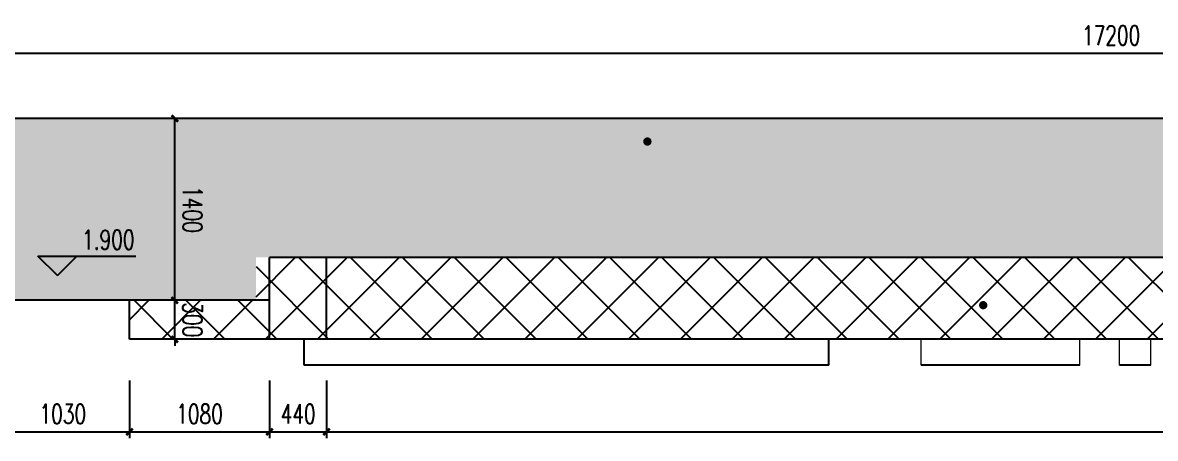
# Model space of a CAD drawing. Extents: x -2377130 to 293730, y -2 to 754590.
# Drawn here: x -2195918 to -2187183, y 522995 to 526195 of the extents above; entities that cross this region are included whole.
import ezdxf

# ---------------------------------------------------------------- set-up
doc = ezdxf.new("R2010")
doc.units = 0
doc.header["$LTSCALE"] = 1000
doc.header["$MEASUREMENT"] = 0
doc.layers.get('Defpoints').update_dxf_attribs({"color": 210})
doc.layers.add('99立面图例外参$0$99立面图例外参$0$A-WALL-HATCH', color=8, linetype='Continuous', lineweight=13)
doc.layers.add('A-WALL-HATCH', color=8, linetype='Continuous', lineweight=13)
for name, color, linetype in [('A-AXIS-DP', 126, 'Continuous'), ('A-AXIS-ELEV', 4, 'Continuous'), ('A-HATCH-2', 251, 'Continuous'), ('A-LIN-V', 9, 'Continuous'), ('DIM_SYMB', 3, 'Continuous'), ('PUB_TEXT', 7, 'Continuous')]:
    doc.layers.add(name, color=color, linetype=linetype)
doc.styles.add('_TCH_DIM', font='SIMPLEX', dxfattribs={"bigfont": 'GBCBIG'})
doc.styles.add('_TCH_DIM_T3', font='SIMPLEX', dxfattribs={"width": 0.705882, "bigfont": 'GBCBIG'})
doc.dimstyles.new('_TCH_ARCH&&50', dxfattribs={"dimtxt": 148.75, "dimasz": 50, "dimexe": 50, "dimexo": 50, "dimgap": 63.125, "dimtad": 1, "dimdec": 0, "dimzin": 0, "dimdsep": 46, "dimtxsty": '_TCH_DIM_T3', "dimblk": 'ARCHTICK', "dimcen": 0.09, "dimclrt": 7, "dimazin": 2, "dimtfac": 1, "dimtdec": 0, "dimtix": 1, "dimtmove": 2, "dimatfit": 3, "dimfxl": 0, "dimtolj": 1, "dimtzin": 0, "dimarcsym": 0})

# ---------------------------------------------------------------- blocks, each defined once
blk = doc.blocks.new('_ArchTick')
at = {"color": 0, "linetype": 'ByBlock', "const_width": 0.4}
blk.add_lwpolyline([(-0.5, -0.5), (0.5, 0.5)], dxfattribs=at)
blk = doc.blocks.new('*D2202')
at = {"layer": 'A-AXIS-DP', "color": 0, "lineweight": -2}
for p, q in [((-2194288.6, 524057.4), (-2194794.9, 524057.4)), ((-2194744.9, 524057.4), (-2194744.9, 524107.4)), ((-2194744.9, 523757.4), (-2194744.9, 524057.4)), ((-2194288.6, 523757.5), (-2194794.9, 523757.4)), ((-2194744.9, 523757.4), (-2194744.9, 523707.4))]:
    blk.add_line(p, q, dxfattribs=at)
at = {"layer": 'Defpoints', "color": 0}
for p in [(-2194744.9, 524057.4), (-2194238.6, 524057.5), (-2194238.6, 523757.5)]:
    blk.add_point(p, dxfattribs=at)
at = {"layer": 'A-AXIS-DP', "color": 0, "lineweight": -2, "xscale": 50, "yscale": 50, "zscale": 50}
for p, rotation in [((-2194744.9, 524057.4), 270.0032320534029), ((-2194744.9, 523757.4), 90.00323205340297)]:
    blk.add_blockref('_ArchTick', p, dxfattribs=dict(at, rotation=rotation))
at = {"layer": 'A-AXIS-DP', "color": 7, "insert": (-2194607.4, 523907.4), "char_height": 148.75, "attachment_point": 5, "rotation": 270.00323, "style": '_TCH_DIM_T3'}
blk.add_mtext('\\A1;300', dxfattribs=at)
blk = doc.blocks.new('*D2201')
at = {"layer": 'A-AXIS-DP', "color": 0, "lineweight": -2}
for p, q in [((-2194288.7, 525457.4), (-2194795, 525457.4)), ((-2194744.9, 524057.4), (-2194745, 525457.4)), ((-2194288.6, 524057.4), (-2194794.9, 524057.4))]:
    blk.add_line(p, q, dxfattribs=at)
at = {"layer": 'Defpoints', "color": 0}
for p in [(-2194745, 525457.4), (-2194238.7, 525457.5), (-2194238.6, 524057.5)]:
    blk.add_point(p, dxfattribs=at)
at = {"layer": 'A-AXIS-DP', "color": 0, "lineweight": -2, "xscale": 50, "yscale": 50, "zscale": 50}
for p, rotation in [((-2194745, 525457.4), 90.00323205342079), ((-2194744.9, 524057.4), 270.0032320534208)]:
    blk.add_blockref('_ArchTick', p, dxfattribs=dict(at, rotation=rotation))
at = {"layer": 'A-AXIS-DP', "color": 7, "insert": (-2194607.5, 524757.4), "char_height": 148.75, "attachment_point": 5, "rotation": 270.00323, "style": '_TCH_DIM_T3'}
blk.add_mtext('\\A1;1400', dxfattribs=at)
blk = doc.blocks.new('*D2198')
at = {"layer": 'A-AXIS-DP', "color": 0, "lineweight": -2}
for p, q in [((-2196123.6, 525507.5), (-2196123.6, 526010)), ((-2196123.6, 525960), (-2178923.7, 525960)), ((-2178923.7, 525507.5), (-2178923.7, 526010))]:
    blk.add_line(p, q, dxfattribs=at)
at = {"layer": 'Defpoints', "color": 0}
for p in [(-2178923.7, 525960), (-2196123.6, 525457.5), (-2178923.7, 525457.5)]:
    blk.add_point(p, dxfattribs=at)
at = {"layer": 'A-AXIS-DP', "color": 0, "lineweight": -2, "xscale": 50, "yscale": 50, "zscale": 50, "rotation": 180}
blk.add_blockref('_ArchTick', (-2196123.6, 525960), dxfattribs=at)
at = {"layer": 'A-AXIS-DP', "color": 0, "lineweight": -2, "xscale": 50, "yscale": 50, "zscale": 50}
blk.add_blockref('_ArchTick', (-2178923.7, 525960), dxfattribs=at)
at = {"layer": 'A-AXIS-DP', "color": 7, "insert": (-2187523.6, 526097.5), "char_height": 148.75, "attachment_point": 5, "style": '_TCH_DIM_T3'}
blk.add_mtext('\\A1;17200', dxfattribs=at)
blk = doc.blocks.new('*D2144')
at = {"layer": 'A-AXIS-DP', "color": 0, "lineweight": -2}
for p, q in [((-2196123.7, 523440), (-2196123.7, 522995)), ((-2195093.8, 523440), (-2195093.8, 522995)), ((-2196123.7, 523045), (-2195093.8, 523045))]:
    blk.add_line(p, q, dxfattribs=at)
at = {"layer": 'Defpoints', "color": 0}
for p in [(-2196123.7, 523490), (-2195093.8, 523490), (-2195093.8, 523045)]:
    blk.add_point(p, dxfattribs=at)
at = {"layer": 'A-AXIS-DP', "color": 0, "lineweight": -2, "xscale": 50, "yscale": 50, "zscale": 50, "rotation": 180}
blk.add_blockref('_ArchTick', (-2196123.7, 523045), dxfattribs=at)
at = {"layer": 'A-AXIS-DP', "color": 0, "lineweight": -2, "xscale": 50, "yscale": 50, "zscale": 50}
blk.add_blockref('_ArchTick', (-2195093.8, 523045), dxfattribs=at)
at = {"layer": 'A-AXIS-DP', "color": 7, "insert": (-2195608.7, 523182.5), "char_height": 148.75, "attachment_point": 5, "style": '_TCH_DIM_T3'}
blk.add_mtext('\\A1;1030', dxfattribs=at)
blk = doc.blocks.new('*D2143')
at = {"layer": 'A-AXIS-DP', "color": 0, "lineweight": -2}
for p, q in [((-2195093.8, 523440), (-2195093.8, 522995)), ((-2194013.8, 523440), (-2194013.8, 522995)), ((-2195093.8, 523045), (-2194013.8, 523045))]:
    blk.add_line(p, q, dxfattribs=at)
at = {"layer": 'Defpoints', "color": 0}
for p in [(-2195093.8, 523490), (-2194013.8, 523490), (-2194013.8, 523045)]:
    blk.add_point(p, dxfattribs=at)
at = {"layer": 'A-AXIS-DP', "color": 0, "lineweight": -2, "xscale": 50, "yscale": 50, "zscale": 50, "rotation": 180}
blk.add_blockref('_ArchTick', (-2195093.8, 523045), dxfattribs=at)
at = {"layer": 'A-AXIS-DP', "color": 0, "lineweight": -2, "xscale": 50, "yscale": 50, "zscale": 50}
blk.add_blockref('_ArchTick', (-2194013.8, 523045), dxfattribs=at)
at = {"layer": 'A-AXIS-DP', "color": 7, "insert": (-2194553.8, 523182.5), "char_height": 148.75, "attachment_point": 5, "style": '_TCH_DIM_T3'}
blk.add_mtext('\\A1;1080', dxfattribs=at)
blk = doc.blocks.new('*D2142')
at = {"layer": 'A-AXIS-DP', "color": 0, "lineweight": -2}
for p, q in [((-2194013.8, 523440), (-2194013.8, 522995)), ((-2193573.8, 523440), (-2193573.8, 522995)), ((-2194013.8, 523045), (-2193573.8, 523045))]:
    blk.add_line(p, q, dxfattribs=at)
at = {"layer": 'Defpoints', "color": 0}
for p in [(-2194013.8, 523490), (-2193573.8, 523490), (-2193573.8, 523045)]:
    blk.add_point(p, dxfattribs=at)
at = {"layer": 'A-AXIS-DP', "color": 0, "lineweight": -2, "xscale": 50, "yscale": 50, "zscale": 50, "rotation": 180}
blk.add_blockref('_ArchTick', (-2194013.8, 523045), dxfattribs=at)
at = {"layer": 'A-AXIS-DP', "color": 0, "lineweight": -2, "xscale": 50, "yscale": 50, "zscale": 50}
blk.add_blockref('_ArchTick', (-2193573.8, 523045), dxfattribs=at)
at = {"layer": 'A-AXIS-DP', "color": 7, "insert": (-2193793.8, 523182.5), "char_height": 148.75, "attachment_point": 5, "style": '_TCH_DIM_T3'}
blk.add_mtext('\\A1;440', dxfattribs=at)
blk = doc.blocks.new('*D2141')
at = {"layer": 'A-AXIS-DP', "color": 0, "lineweight": -2}
for p, q in [((-2193573.8, 523440), (-2193573.8, 522995)), ((-2179673.7, 523440), (-2179673.7, 522995)), ((-2193573.8, 523045), (-2179673.7, 523045))]:
    blk.add_line(p, q, dxfattribs=at)
at = {"layer": 'Defpoints', "color": 0}
for p in [(-2193573.8, 523490), (-2179673.7, 523490), (-2179673.7, 523045)]:
    blk.add_point(p, dxfattribs=at)
at = {"layer": 'A-AXIS-DP', "color": 0, "lineweight": -2, "xscale": 50, "yscale": 50, "zscale": 50, "rotation": 180}
blk.add_blockref('_ArchTick', (-2193573.8, 523045), dxfattribs=at)
at = {"layer": 'A-AXIS-DP', "color": 0, "lineweight": -2, "xscale": 50, "yscale": 50, "zscale": 50}
blk.add_blockref('_ArchTick', (-2179673.7, 523045), dxfattribs=at)
at = {"layer": 'A-AXIS-DP', "color": 7, "insert": (-2186623.7, 523182.5), "char_height": 148.75, "attachment_point": 5, "style": '_TCH_DIM_T3'}
blk.add_mtext('\\A1;13900', dxfattribs=at)

msp = doc.modelspace()

# ---------------------------------------------------------------- hatches: boundary and pattern name
at = {"layer": '99立面图例外参$0$99立面图例外参$0$A-WALL-HATCH'}
h = msp.add_hatch(dxfattribs=at)
h.set_pattern_fill('大理石', color=8, scale=200)
h.set_pattern_definition([(41.9872125, (-166710, 30716.02), (1199.999982, 900.00002), [19.21946, -4016.8677]), (68.1985905, (-166995.71, 30686.02), (599.9999996, 1800.000001), [69.23783, -4777.41048]), (60.945396, (-167010, 30651.74), (599.9999597, 900.0000255), [29.41609, -6147.9618]), (90, (-166995.7, 30677.45), (600, -4e-14), [8.57143, -891.42852]), (71.565051, (-166715.71, 30698.88), (1e-06, 900), [18.07016, -1879.29642]), (171.469234, (-166715.71, 30698.88), (-599.999998, 5.6e-06), [28.89107, -6038.2332]), (79.215702, (-166755.714, 30643.17), (600.000003, 3600.0000017), [61.07874, -6352.1886]), (62.1329961, (-167207.143, 30917.452), (2399.99997084, 4500.0000176), [140.58914, -29383.1298]), (0, (-167198.5, 31049.4), (0, 900), [0, -600]), (64.9831065, (-166810, 31213.166), (1200.000003, 2699.9999982), [94.58826, -9837.1788]), (81.4391104, (-166578.571, 30857.452), (1199.99999793, 8099.99994892), [134.3541, -28080.0036]), (82.8749836, (-166910, 30938.88), (599.99996395, 4500.0000045), [69.10507, -14442.9588]), (76.75948, (-166970, 30750.31), (600.00000583, 2699.9999979), [149.69356, -15568.1304]), (0, (-167063.5, 30750.75), (0, 900), [0, -600]), (0, (-167053.9, 30741.1), (0, 900), [0, -600]), (0, (-166986.4, 30789.3), (0, 900), [0, -600]), (0, (-167005.7, 30895.3), (0, 900), [0, -600]), (59.0362434, (-166935.714, 30896.023), (599.9999522, 900.0000258), [49.97959, -10445.7336]), (0, (-166910.1, 30937.2), (0, 900), [0, -600]), (0, (-166986.4, 30904.9), (0, 900), [0, -600]), (0, (-166957.5, 30962.7), (0, 900), [0, -600]), (0, (-166986.4, 30876), (0, 900), [0, -600]), (50.194429, (-166638.57, 30814.6), (600.0000004, 900.0000004), [22.315, -4663.8348]), (90, (-166638.6, 30788.9), (600, -4e-14), [25.71428, -874.28568]), (43.66778, (-166670, 30758.88), (1800.0000014, 1799.9999965), [43.4483, -9080.6952]), (90, (-166670, 30750.3), (600, -4e-14), [8.57143, -891.42852]), (39.805571, (-166695.714, 30728.88), (1199.9999713, 900.0000354), [33.4725, -6995.7522]), (0, (-166784, 30789.3), (0, 900), [0, -600]), (0, (-166637.3, 30816.5), (0, 900), [0, -600]), (0, (-166637.3, 30816.5), (0, 900), [0, -600]), (29.3577535, (-166624.29, 30831.74), (1799.9999964, 900.0000053), [52.45017, -5454.81774]), (0, (-166639.35, 30876), (0, 900), [0, -600]), (146.309932, (-166810, 31213.17), (-1200.0000074, 899.9999844), [61.80945, -6428.1828]), (8.1301023, (-166875.714, 31093.166), (5999.99995775, 899.9999947), [60.60915, -12667.3128]), (47.8624052, (-167010, 31076.023), (2400.00000106, 2699.9999975), [80.91316, -16910.8494]), (14.620874, (-167141.43, 31041.738), (3599.9999901, 900.00003754), [135.82702, -14126.01]), (0, (-167092.5, 31097.6), (0, 900), [0, -600]), (18.434949, (-166901.43, 31007.45), (2400.0000002, 899.999997), [27.10524, -5664.9945]), (16.699244, (-166875.71, 31016.02), (599.999988, 5e-05), [14.91472, -3117.17718]), (101.093723, (-166861.43, 31020.31), (-1200.0000105, 6299.99994104), [74.2445, -15517.0992]), (0, (-166938.2, 31059), (0, 900), [0, -600]), (0, (-166876, 31094.85), (0, 900), [0, -600]), (0, (-166957.5, 30991.6), (0, 900), [0, -600]), (0, (-167034.6, 31184.3), (0, 900), [0, -600]), (0, (-167063.5, 31145.75), (0, 900), [0, -600]), (44.1449026, (-166910, 31200.31), (1800.0000031, 1799.99999994), [67.68776, -14146.7412]), (54.5829447, (-166955.714, 31136.023), (600.0000017, 899.99999645), [78.8825, -16486.4424]), (0, (-166909.2, 31200.9), (0, 900), [0, -600]), (0, (-166996.05, 31155.4), (0, 900), [0, -600]), (0, (-166909.2, 31200.9), (0, 900), [0, -600]), (0, (-166955.6, 31134.6), (0, 900), [0, -600]), (75.068583, (-166815.71, 31101.74), (600, 2700.000001), [22.1774, -4635.075]), (90, (-166810, 31123.17), (600, -4e-14), [90, -810]), (50.194429, (-166704.29, 31500.31), (600.0000004, 900.0000004), [22.315, -4663.8348]), (0, (-166870.7, 31309.5), (0, 900), [0, -600]), (0, (-166851.4, 31299.9), (0, 900), [0, -600]), (0, (-166928.6, 31319.2), (0, 900), [0, -600]), (0, (-166832.2, 31425.1), (0, 900), [0, -600]), (53.1301023, (-166770, 31371.74), (600.0000009, 899.9999994), [42.85714, -8957.1426]), (90, (-166770, 31298.9), (600, -4e-14), [72.85714, -827.14284]), (0, (-166769.9, 31300.3), (0, 900), [0, -600]), (23.1985905, (-166724.29, 31491.74), (1800.000001, 900.0000005), [21.75935, -4547.7045]), (66.037511, (-166730, 31478.88), (600, 1799.999999), [14.0698, -2940.58752]), (66.037511, (-166735.71, 31466.02), (600, 1799.999999), [14.0698, -2940.58752]), (81.8698976, (-166744.286, 31406.023), (600.0000026, 4500.00000045), [60.60915, -12667.3128]), (90, (-166690, 31517.45), (600, -4e-14), [21.42857, -878.57142]), (0, (-166755.9, 31547.45), (0, 900), [0, -600])])
h.paths.add_polyline_path([(-2195070, 525457.5), (-2196123.6, 525457.5), (-2196123.6, 524057.5), (-2194118.1, 524057.5), (-2194118.1, 524387.5), (-2179674.5, 524387.5), (-2179674.5, 524057.5), (-2178913.6, 524057.5), (-2178923.7, 525457.5), (-2179674.5, 525457.5), (-2194383.7, 525457.5), (-2194580, 525457.4)])
at = {"layer": 'A-HATCH-2'}
h = msp.add_hatch(dxfattribs=at)
h.set_pattern_fill('多孔材料', color=8, scale=100)
h.set_pattern_definition([(45, (200, 0), (-200.000203, 200.000203), []), (135, (200, 0), (-200.000203, -200.000203), [])])
h.paths.add_polyline_path([(-2195097.8, 524057.5), (-2194118.1, 524057.5), (-2194118.1, 524387.5), (-2179674.5, 524387.5), (-2179674.5, 523757.5), (-2195097.8, 523757.5)])

# ---------------------------------------------------------------- linework, layer by layer
at = {"layer": 'A-AXIS-ELEV', "color": 8}
for p, q in [((-2195650, 524247.5), (-2195800, 524397.5)), ((-2195800, 524397.5), (-2195045, 524397.5)), ((-2195650, 524247.5), (-2195500, 524397.5))]:
    msp.add_line(p, q, dxfattribs=at)
at = {"layer": 'A-LIN-V', "color": 8}
for p, q in [((-2178923.7, 525457.5), (-2196123.7, 525457.5)), ((-2179674.5, 524387.5), (-2194013.8, 524387.5)), ((-2194013.8, 523757.5), (-2194013.8, 524387.5)), ((-2193575.6, 523757.5), (-2193575.6, 524387.5)), ((-2194013.8, 524057.5), (-2196123.6, 524057.5)), ((-2195092.8, 523757.5), (-2195092.8, 524057.5)), ((-2179674.5, 523757.5), (-2195092.8, 523757.5)), ((-2193747.6, 523557.5), (-2193747.6, 523757.5)), ((-2189701.2, 523557.5), (-2189701.2, 523757.5)), ((-2189701.2, 523557.5), (-2193747.6, 523557.5)), ((-2187763.9, 523557.5), (-2188989.7, 523557.5)), ((-2187216.8, 523557.5), (-2187459.2, 523557.5))]:
    msp.add_line(p, q, dxfattribs=at)
at = {"layer": 'A-WALL-HATCH', "color": 8}
for p, q in [((-2188989.7, 523557.5), (-2188989.7, 523757.5)), ((-2187763.9, 523557.5), (-2187763.9, 523757.5)), ((-2187459.2, 523557.5), (-2187459.2, 523757.5)), ((-2187216.8, 523557.5), (-2187216.8, 523757.5))]:
    msp.add_line(p, q, dxfattribs=at)
at = {"layer": 'DIM_SYMB', "color": 8, "const_width": 32}
for points in [[(-2191100, 525264, 1), (-2191100, 525296, 1)], [(-2188510, 524004, 1), (-2188510, 524036, 1)]]:
    msp.add_lwpolyline(points, format="xyb", close=True, dxfattribs=at)

# ---------------------------------------------------------------- texts
at = {"layer": 'PUB_TEXT', "color": 8, "style": '_TCH_DIM', "width": 0.705882}
msp.add_text('1.900', height=148.75, dxfattribs=at).set_placement((-2195460, 524450))

# ---------------------------------------------------------------- dimensions: what is measured, and where the dimension line sits
at = {"layer": 'A-AXIS-DP', "color": 8}
for p1, p2, distance, picture, middle in [((-2196123.6, 525457.5), (-2178923.7, 525457.5), 502.5, '*D2198', (-2187523.6, 526097.5)), ((-2194238.6, 524057.5), (-2194238.7, 525457.5), 506.3, '*D2201', (-2194607.5, 524757.4)), ((-2194238.6, 523757.5), (-2194238.6, 524057.5), 506.3, '*D2202', (-2194607.4, 523907.4)), ((-2196123.7, 523490), (-2195093.8, 523490), -445, '*D2144', (-2195608.7, 523182.5)), ((-2195093.8, 523490), (-2194013.8, 523490), -445, '*D2143', (-2194553.8, 523182.5)), ((-2194013.8, 523490), (-2193573.8, 523490), -445, '*D2142', (-2193793.8, 523182.5)), ((-2193573.8, 523490), (-2179673.7, 523490), -445, '*D2141', (-2186623.7, 523182.5))]:
    dim = msp.add_aligned_dim(p1=p1, p2=p2, distance=distance, dimstyle='_TCH_ARCH&&50', dxfattribs=at)
    dim.commit()
    dim.dimension.update_dxf_attribs({"geometry": picture, "text_midpoint": middle})

doc.saveas('drawing.dxf')
